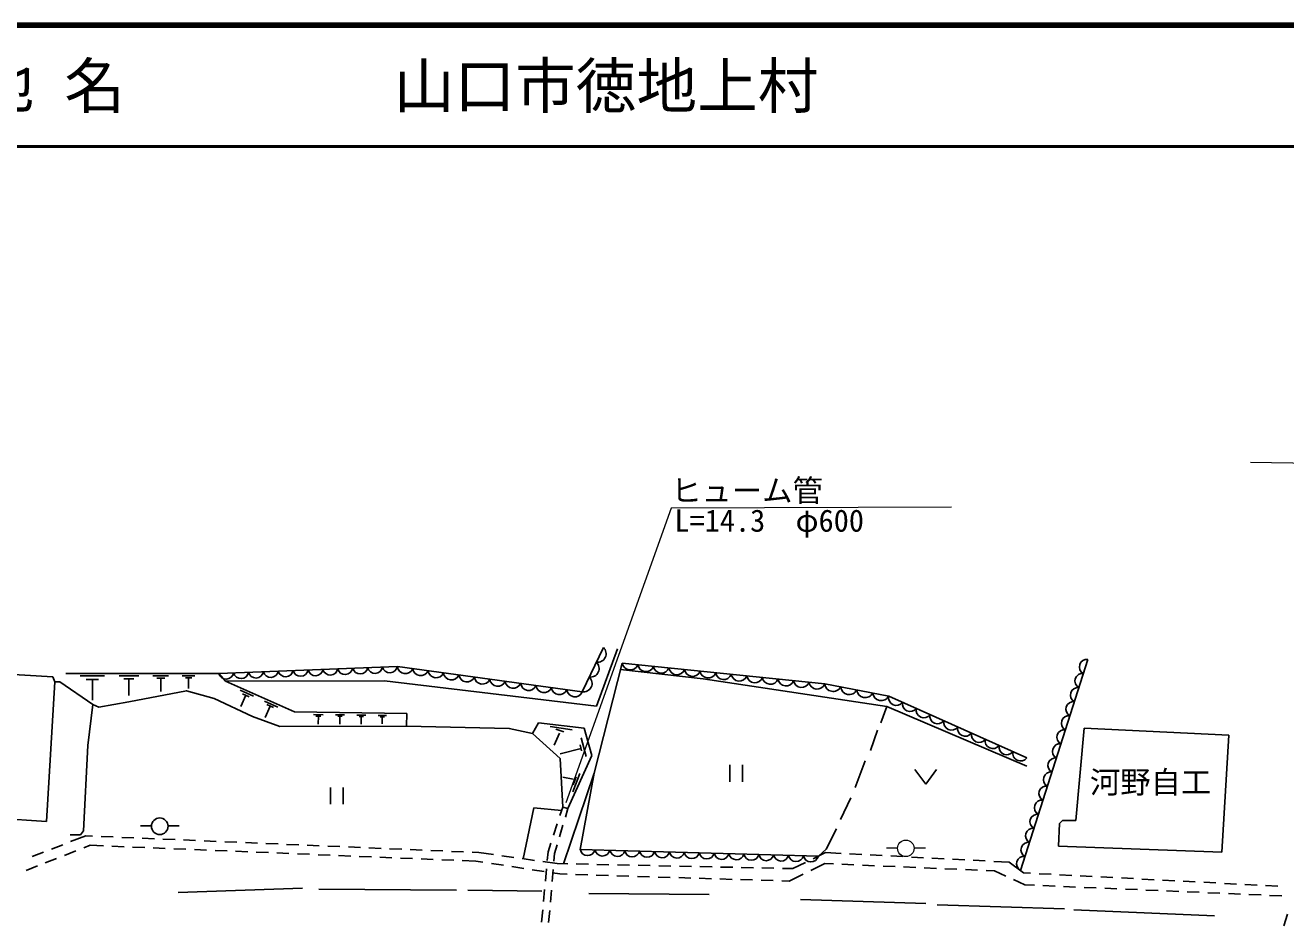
# Model space of a CAD drawing. Units: millimetres, scale not verified. Extents: x 40000 to 680000, y 20000 to 380000.
# Drawn here: x 374648 to 478548, y 305740 to 380000 of the extents above; entities that cross this region are included whole.
import ezdxf
from ezdxf.enums import TextEntityAlignment as Align

# ---------------------------------------------------------------- set-up
doc = ezdxf.new("R2010")
doc.units = ezdxf.units.MM
doc.header["$LTSCALE"] = 1000
for name, color, linetype, lineweight in [('M-BGD', 7, 'Continuous', 25), ('M-STR-HTXT', 7, 'Continuous', 13), ('M-TTL', 2, 'Continuous', 140), ('M-TTL-LINE', 7, 'Continuous', 50)]:
    doc.layers.add(name, color=color, linetype=linetype, lineweight=lineweight)
doc.layers.add('M-TTL-TXT', color=7, linetype='Continuous')
doc.styles.add('ＭＳ ゴシック', font='')
doc.styles.get('ＭＳ ゴシック').set_extended_font_data('MS Gothic')

msp = doc.modelspace()

# ---------------------------------------------------------------- linework, layer by layer
at = {"layer": 'M-BGD'}
for p, q in [((357023, 327463), (376920, 326277)), ((462228, 327704), (456673, 310303)), ((376920, 326277), (377089, 325854)), ((378007, 326545), (390597, 326552)), ((379180, 326346), (381188, 326347)), ((382379, 326348), (384006, 326348)), ((385173, 326349), (386467, 326350)), ((387588, 326350), (388642, 326351)), ((423725, 326864), (430514, 326108)), ((377089, 325854), (376412, 314339)), ((377513, 325854), (377089, 325854)), ((380222, 323991), (377513, 325854)), ((379682, 326045), (380686, 326045)), ((380184, 326045), (380185, 324338)), ((382786, 326104), (383600, 326104)), ((383193, 326104), (383193, 324721)), ((385497, 326155), (386144, 326155)), ((385820, 326155), (385821, 325055)), ((387851, 326192), (388378, 326193)), ((388115, 326192), (388115, 325296)), ((445669, 323822), (430514, 326108)), ((392355, 325166), (393459, 324672)), ((392833, 324753), (392413, 323815)), ((392557, 324877), (393109, 324630)), ((394374, 324262), (395473, 323771)), ((380222, 323991), (379799, 320605)), ((394850, 323852), (394432, 322917)), ((394575, 323975), (395125, 323729)), ((398418, 323159), (399202, 323148)), ((400216, 323135), (400972, 323125)), ((445669, 323822), (445161, 322467)), ((457201, 318911), (445669, 323822)), ((398613, 323039), (399005, 323033)), ((398809, 323036), (398800, 322370)), ((400403, 323019), (400781, 323015)), ((400592, 323017), (400584, 322374)), ((401985, 323112), (402714, 323103)), ((402166, 323001), (402530, 322996)), ((402348, 322998), (402340, 322379)), ((403727, 323090), (404429, 323081)), ((403901, 322982), (404252, 322978)), ((404077, 322980), (404069, 322383)), ((417919, 322168), (419721, 321887)), ((418691, 321630), (418247, 320647)), ((418375, 321945), (419054, 321735)), ((420482, 321243), (420880, 319699)), ((444907, 321875), (444315, 320181)), ((461248, 314424), (461925, 322044)), ((461925, 322044), (473863, 321451)), ((473863, 321451), (473271, 311799)), ((379799, 320605), (379460, 313577)), ((420464, 320353), (418750, 319921)), ((420400, 320670), (420505, 320155)), ((432724, 319019), (432724, 317619)), ((433774, 317619), (433774, 319019)), ((443891, 319335), (443045, 317133)), ((419802, 317826), (418954, 317988)), ((420353, 318306), (419791, 316773)), ((420072, 318034), (419822, 317353)), ((421544, 318338), (420385, 312045)), ((447972, 318620), (448872, 317420)), ((448872, 317420), (449772, 318620)), ((399800, 317157), (399800, 315757)), ((400850, 315757), (400850, 317157)), ((442706, 316287), (441859, 314509)), ((376412, 314339), (358124, 315609)), ((418950, 315530), (418720, 314823)), ((418950, 315530), (419384, 315422)), ((419384, 315422), (419173, 314711)), ((384140, 313986), (385053, 313987)), ((386433, 313986), (387347, 313987)), ((418502, 314157), (418192, 313206)), ((418974, 314039), (418690, 313081)), ((459809, 312307), (459893, 314170)), ((459893, 314170), (460147, 314424)), ((460147, 314424), (461248, 314424)), ((379206, 313239), (378359, 313239)), ((378394, 312678), (379636, 313161)), ((379460, 313577), (379206, 313239)), ((379636, 313161), (380205, 313137)), ((380904, 313107), (381903, 313064)), ((382603, 313034), (383602, 312992)), ((384301, 312962), (385300, 312920)), ((386000, 312890), (386999, 312847)), ((387698, 312818), (388697, 312775)), ((389397, 312745), (390396, 312703)), ((441521, 313747), (440674, 312053)), ((375225, 311446), (376157, 311808)), ((376809, 312062), (377741, 312424)), ((377884, 311550), (378815, 311915)), ((379467, 312170), (379989, 312375)), ((379989, 312375), (381100, 312330)), ((381799, 312301), (382798, 312260)), ((383498, 312231), (384497, 312190)), ((385196, 312162), (386196, 312121)), ((386895, 312092), (387894, 312051)), ((388594, 312022), (389593, 311981)), ((390292, 311953), (391291, 311912)), ((391095, 312673), (392094, 312630)), ((391991, 311883), (392990, 311842)), ((392793, 312601), (393793, 312558)), ((393689, 311813), (394688, 311773)), ((394492, 312528), (395491, 312486)), ((395388, 311744), (396387, 311703)), ((396190, 312456), (397190, 312414)), ((397889, 312384), (398888, 312341)), ((399587, 312312), (400586, 312269)), ((401286, 312239), (402285, 312197)), ((402984, 312167), (403983, 312124)), ((404683, 312095), (405682, 312052)), ((406381, 312022), (407380, 311980)), ((408080, 311950), (409079, 311908)), ((409778, 311878), (410777, 311835)), ((411477, 311806), (412045, 311781)), ((412045, 311781), (413245, 311612)), ((417744, 311834), (417678, 311125)), ((417975, 312541), (417744, 311834)), ((418491, 312410), (418280, 311698)), ((420385, 312045), (440020, 311486)), ((439583, 311272), (440615, 311778)), ((440674, 312053), (440020, 311486)), ((440615, 311778), (441895, 311711)), ((473271, 311799), (459809, 312307)), ((374719, 310310), (375650, 310675)), ((376301, 310930), (377232, 311295)), ((397086, 311674), (398086, 311633)), ((398785, 311605), (399784, 311564)), ((400484, 311535), (401483, 311494)), ((402182, 311465), (403181, 311424)), ((403881, 311396), (404880, 311355)), ((405579, 311326), (406578, 311285)), ((407278, 311256), (408277, 311216)), ((408976, 311187), (409976, 311146)), ((410675, 311117), (411786, 311072)), ((411786, 311072), (412377, 310982)), ((413069, 310876), (414057, 310726)), ((413938, 311514), (414928, 311374)), ((415622, 311276), (416612, 311136)), ((417305, 311038), (418505, 310869)), ((418280, 311698), (418227, 311083)), ((418505, 310869), (419366, 310850)), ((420066, 310836), (421066, 310814)), ((421765, 310800), (422765, 310778)), ((423465, 310764), (424465, 310742)), ((425165, 310728), (426164, 310706)), ((426864, 310692), (427864, 310670)), ((437923, 310458), (438955, 310964)), ((439404, 310303), (440564, 310876)), ((440564, 310876), (441257, 310845)), ((441956, 310815), (442956, 310771)), ((442594, 311674), (443592, 311622)), ((443655, 310741), (444654, 310697)), ((444292, 311585), (445290, 311532)), ((445353, 310667), (446352, 310623)), ((445989, 311496), (446988, 311443)), ((447687, 311407), (448685, 311354)), ((449384, 311317), (450383, 311265)), ((451082, 311228), (452081, 311176)), ((452780, 311139), (453778, 311087)), ((454477, 311050), (455758, 310983)), ((455758, 310983), (456940, 310105)), ((414749, 310620), (415738, 310470)), ((416430, 310364), (417419, 310214)), ((417614, 310428), (417521, 309432)), ((418167, 310385), (418081, 309389)), ((418111, 310109), (418702, 310019)), ((418702, 310019), (419313, 309999)), ((420012, 309977), (421012, 309946)), ((421712, 309924), (422711, 309892)), ((423411, 309870), (424410, 309838)), ((425110, 309816), (426109, 309785)), ((426809, 309763), (427809, 309731)), ((428508, 309709), (429508, 309678)), ((428564, 310656), (429564, 310634)), ((430207, 309655), (431207, 309624)), ((430263, 310620), (431263, 310598)), ((431963, 310584), (432963, 310563)), ((433663, 310548), (434662, 310527)), ((435362, 310512), (436362, 310491)), ((437062, 310476), (437923, 310458)), ((437615, 309422), (438776, 309994)), ((447052, 310593), (448051, 310549)), ((448750, 310518), (449749, 310475)), ((450448, 310444), (451447, 310401)), ((452147, 310370), (453146, 310326)), ((453845, 310296), (454538, 310266)), ((454538, 310266), (455464, 309839)), ((456940, 310105), (457509, 310075)), ((458208, 310038), (459207, 309986)), ((459906, 309949), (460904, 309897)), ((461603, 309860), (462602, 309808)), ((463301, 309771), (464299, 309719)), ((464999, 309682), (465997, 309630)), ((397494, 308836), (387249, 308497)), ((398849, 308751), (410194, 308667)), ((411125, 308667), (417221, 308582)), ((417456, 308735), (417364, 307740)), ((418021, 308691), (417936, 307695)), ((431907, 309602), (432906, 309570)), ((433606, 309548), (434605, 309517)), ((435305, 309495), (436304, 309463)), ((437004, 309441), (437615, 309422)), ((456100, 309547), (457026, 309120)), ((457026, 309120), (457831, 309086)), ((458530, 309056), (459529, 309012)), ((460229, 308982), (461228, 308939)), ((461927, 308909), (462926, 308866)), ((463626, 308836), (464625, 308793)), ((465324, 308763), (466323, 308720)), ((466696, 309593), (467695, 309541)), ((467022, 308689), (468022, 308646)), ((468394, 309504), (469392, 309452)), ((468721, 308616), (469720, 308573)), ((470092, 309415), (471090, 309363)), ((471789, 309326), (472788, 309274)), ((473487, 309237), (474485, 309184)), ((475185, 309148), (476183, 309095)), ((476882, 309059), (477881, 309006)), ((421116, 308413), (431022, 308328)), ((438557, 307905), (448887, 307566)), ((470419, 308543), (471418, 308500)), ((472118, 308470), (473117, 308427)), ((473816, 308397), (474815, 308353)), ((475515, 308323), (476514, 308280)), ((477213, 308250), (478212, 308207)), ((417299, 307043), (417206, 306047)), ((417876, 306998), (417790, 306001)), ((449818, 307481), (460317, 307143)), ((461079, 307058), (472678, 306550)), ((478374, 305740), (478691, 306688))]:
    msp.add_line(p, q, dxfattribs=at)
for points in [[(390597, 326552), (405322, 327127), (420561, 325034), (422299, 328693)], [(423480, 328586), (421733, 323858), (404265, 325940), (391159, 325920), (390597, 326552)], [(419007, 310858), (421544, 318338), (423861, 327396)], [(423861, 327396), (440545, 325690), (445818, 324683), (457192, 319588)], [(391159, 325920), (396838, 323379), (406104, 323259)], [(380222, 323991), (380709, 323781), (383197, 324216), (387936, 325124), (390227, 324492), (393387, 322991), (395638, 322162), (406065, 322201), (406104, 323259)], [(406065, 322201), (414543, 322021), (416468, 321586)], [(416942, 322481), (416468, 321586), (418732, 319532), (418950, 315530)], [(419384, 315422), (421339, 319769), (420707, 322033), (416942, 322481)], [(418857, 315243), (416576, 315465), (415682, 311267)]]:
    msp.add_lwpolyline(points, dxfattribs=at)
msp.add_circle((385735, 313950), 683, dxfattribs=at)
for centre, radius, start, end in [((421823, 328172), 706, 261.56291, 47.63847), ((421244, 326952), 706, 261.56291, 47.63847), ((424519, 327495), 666, 188.6023, 339.72265), ((462158, 327087), 621, 83.51092, 241.07988), ((391206, 326703), 627, 193.92251, 350.54892), ((392433, 326751), 627, 193.92251, 350.54892), ((393660, 326799), 627, 193.92251, 350.54892), ((394887, 326846), 627, 193.92251, 350.54892), ((396114, 326894), 627, 193.92251, 350.54892), ((397341, 326942), 627, 193.92251, 350.54892), ((398569, 326990), 627, 193.92251, 350.54892), ((399796, 327038), 627, 193.92251, 350.54892), ((401023, 327086), 627, 193.92251, 350.54892), ((402250, 327134), 627, 193.92251, 350.54892), ((403477, 327182), 627, 193.92251, 350.54892), ((404704, 327230), 627, 193.92251, 350.54892), ((405979, 327199), 661, 186.25895, 338.09808), ((407249, 327024), 661, 186.25895, 338.09808), ((408519, 326850), 661, 186.25895, 338.09808), ((409789, 326675), 661, 186.25895, 338.09808), ((411059, 326501), 661, 186.25895, 338.09808), ((412329, 326327), 661, 186.25895, 338.09808), ((420664, 325732), 706, 261.56291, 47.63847), ((425803, 327364), 666, 188.6023, 339.72265), ((427086, 327233), 666, 188.6023, 339.72265), ((428370, 327102), 666, 188.6023, 339.72265), ((429653, 326971), 666, 188.6023, 339.72265), ((430936, 326839), 666, 188.6023, 339.72265), ((432220, 326708), 666, 188.6023, 339.72265), ((433503, 326577), 666, 188.6023, 339.72265), ((434787, 326446), 666, 188.6023, 339.72265), ((461787, 325927), 621, 83.51092, 241.07988), ((413598, 326152), 661, 186.25895, 338.09808), ((414868, 325978), 661, 186.25895, 338.09808), ((416138, 325803), 661, 186.25895, 338.09808), ((417408, 325629), 661, 186.25895, 338.09808), ((418678, 325454), 661, 186.25895, 338.09808), ((419948, 325280), 661, 186.25895, 338.09808), ((436070, 326314), 666, 188.6023, 339.72265), ((437354, 326183), 666, 188.6023, 339.72265), ((438637, 326052), 666, 188.6023, 339.72265), ((439920, 325921), 666, 188.6023, 339.72265), ((441242, 325761), 700, 185.80126, 332.57098), ((442560, 325509), 700, 185.80126, 332.57098), ((461417, 324767), 621, 83.51092, 241.07988), ((443878, 325257), 700, 185.80126, 332.57098), ((445196, 325005), 700, 185.80126, 332.57098), ((446443, 324554), 638, 168.38819, 323.35501), ((447581, 324045), 638, 168.38819, 323.35501), ((461047, 323607), 621, 83.51092, 241.07988), ((448718, 323535), 638, 168.38819, 323.35501), ((449855, 323026), 638, 168.38819, 323.35501), ((450993, 322516), 638, 168.38819, 323.35501), ((452130, 322007), 638, 168.38819, 323.35501), ((460676, 322447), 621, 83.51092, 241.07988), ((453268, 321497), 638, 168.38819, 323.35501), ((454405, 320988), 638, 168.38819, 323.35501), ((460306, 321287), 621, 83.51092, 241.07988), ((455543, 320478), 638, 168.38819, 323.35501), ((456680, 319969), 638, 168.38819, 323.35501), ((459936, 320127), 621, 83.51092, 241.07988), ((459565, 318967), 621, 83.51092, 241.07988), ((459195, 317807), 621, 83.51092, 241.07988), ((458825, 316647), 621, 83.51092, 241.07988), ((458454, 315487), 621, 83.51092, 241.07988), ((458084, 314327), 621, 83.51092, 241.07988), ((457714, 313167), 621, 83.51092, 241.07988), ((421002, 312155), 627, 190.04191, 346.69685), ((422230, 312120), 627, 190.04191, 346.69685), ((423457, 312085), 627, 190.04191, 346.69685), ((424684, 312050), 627, 190.04191, 346.69685), ((425911, 312015), 627, 190.04191, 346.69685), ((427138, 311980), 627, 190.04191, 346.69685), ((428366, 311945), 627, 190.04191, 346.69685), ((429593, 311910), 627, 190.04191, 346.69685), ((430820, 311875), 627, 190.04191, 346.69685), ((432047, 311840), 627, 190.04191, 346.69685), ((457343, 312006), 621, 83.51092, 241.07988), ((433274, 311805), 627, 190.04191, 346.69685), ((434502, 311770), 627, 190.04191, 346.69685), ((435729, 311735), 627, 190.04191, 346.69685), ((436956, 311701), 627, 190.04191, 346.69685), ((438183, 311666), 627, 190.04191, 346.69685), ((439410, 311631), 627, 190.04191, 346.69685), ((456973, 310846), 621, 83.51092, 241.07988)]:
    msp.add_arc(centre, radius, start, end, dxfattribs=at)
at = {"layer": 'M-STR-HTXT'}
for p, q in [((475641, 343973), (524409, 343126)), ((427889, 340163), (419217, 315879)), ((451003, 340247), (427889, 340163)), ((445634, 312166), (446547, 312166)), ((447927, 312166), (448840, 312166))]:
    msp.add_line(p, q, dxfattribs=at)
msp.add_circle((447229, 312130), 683, dxfattribs=at)
at = {"layer": 'M-TTL'}
msp.add_line((680000, 380000), (40000, 380000), dxfattribs=at)
at = {"layer": 'M-TTL-LINE'}
msp.add_line((40000, 370000), (680000, 370000), dxfattribs=at)

# ---------------------------------------------------------------- texts
at = {"layer": 'M-BGD', "style": 'ＭＳ ゴシック'}
msp.add_text('河野自工', height=1833, dxfattribs=at).set_placement((462407, 316116), align=Align.BOTTOM_LEFT)
at = {"layer": 'M-STR-HTXT', "style": 'ＭＳ ゴシック'}
for s, p in [('ヒューム管', (427889, 340163)), ('L=14.3\u3000φ600', (428163, 337685))]:
    msp.add_text(s, height=1833, dxfattribs=at).set_placement(p, align=Align.BOTTOM_LEFT)
at = {"layer": 'M-TTL-TXT', "style": 'ＭＳ ゴシック'}
for s, p in [('地 名', (370380, 375000)), ('山口市徳地上村', (405024, 375000))]:
    msp.add_text(s, height=3666, dxfattribs=at).set_placement(p, align=Align.MIDDLE_LEFT)

doc.saveas('drawing.dxf')
